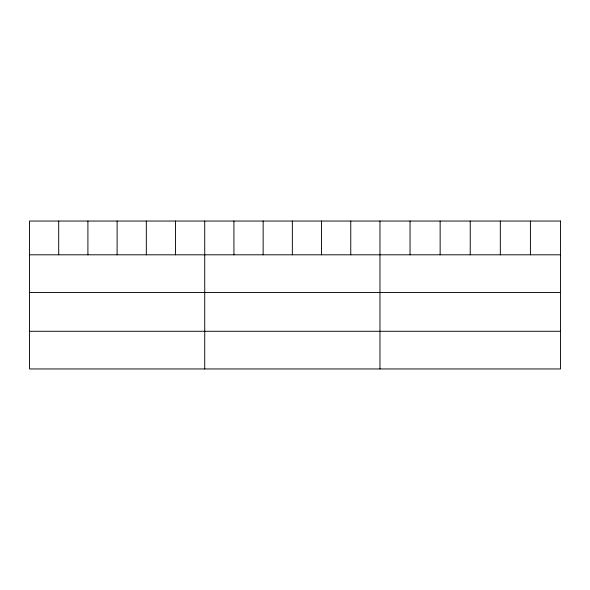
<?xml version="1.0" encoding="UTF-8"?>
<svg xmlns="http://www.w3.org/2000/svg" width="590" height="590" viewBox="0 0 590 590"><rect width="100%" height="100%" fill="white"/><g stroke="black" fill="none" stroke-linecap="round" stroke-linejoin="round"><path stroke-width="0.89" d="M29.5 254.806L560.5 254.806M29.5 292.478L560.5 292.478M29.5 331.285L560.5 331.285M530.41 221.044L530.41 254.806M500.32 221.044L500.32 254.806M470.23 221.044L470.23 254.806M440.14 221.044L440.14 254.806M410.05 221.044L410.05 254.806M379.96 221.044L379.96 368.957M350.755 221.044L350.755 254.806M321.55 221.044L321.55 254.806M292.345 221.044L292.345 254.806M263.14 221.044L263.14 254.806M233.935 221.044L233.935 254.806M204.73 221.044L204.73 368.957M175.525 221.044L175.525 254.806M146.32 221.044L146.32 254.806M117.115 221.044L117.115 254.806M87.91 221.044L87.91 254.806M58.705 221.044L58.705 254.806M560.5 221.044L29.5 221.044L29.5 368.957L560.5 368.957L560.5 221.044"/></g></svg>
